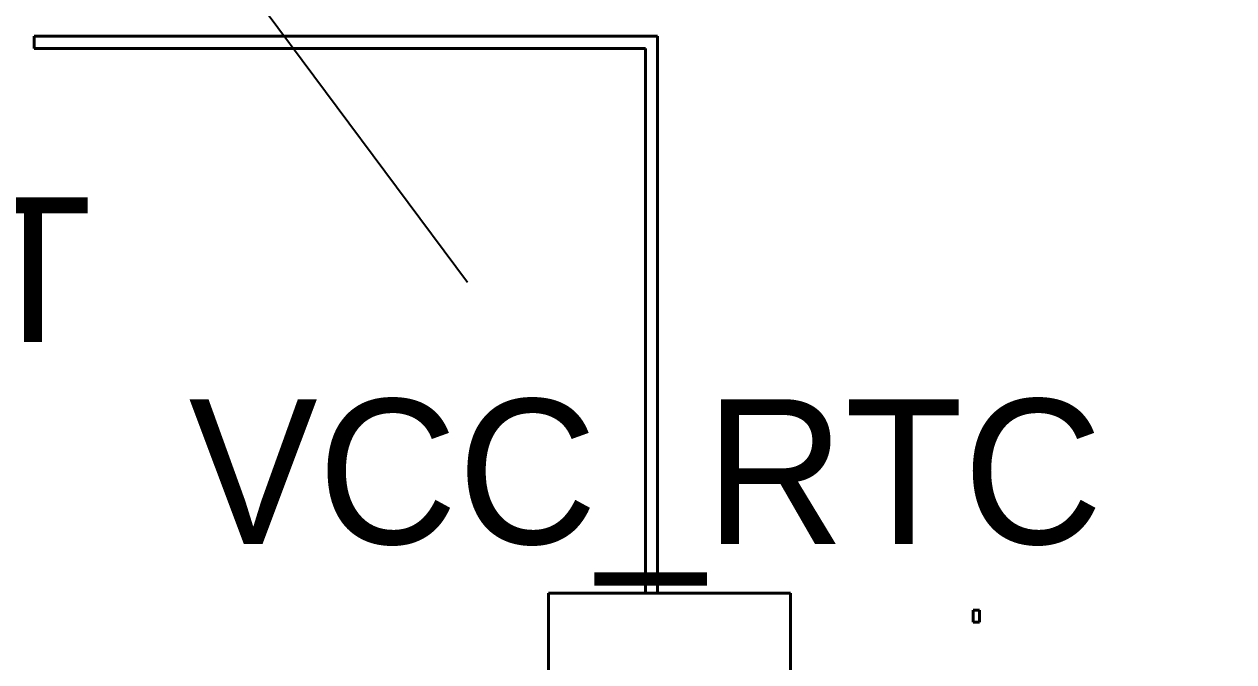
# Model space of a CAD drawing. Header units: millimetres. Extents: x 15 to 205, y 5 to 292.
# Drawn here: x 111.73 to 131.72, y 204.16 to 214.7 of the extents above; entities that cross this region are included whole.
import ezdxf

# ---------------------------------------------------------------- set-up
doc = ezdxf.new("R2010")
doc.units = ezdxf.units.MM
doc.layers.add('Annotations', color=7, linetype='Continuous')
doc.layers.add('Geometries', color=7, linetype='Continuous')
doc.dimstyles.new('ISO-25', dxfattribs={"dimtxt": 2.5, "dimasz": 2.5, "dimexe": 1.25, "dimexo": 0.625, "dimtad": 1, "dimtxsty": 'Standard', "dimcen": 2.5, "dimadec": 0, "dimazin": 0, "dimtfac": 1, "dimtmove": 0, "dimatfit": 3, "dimfxl": 1, "dimarcsym": 0})

msp = doc.modelspace()

# ---------------------------------------------------------------- linework, layer by layer
at = {"layer": 'Geometries', "linetype": 'Continuous', "lineweight": 40}
for p, q in [((111.898, 214.495), (111.898, 214.295)), ((111.898, 214.495), (122.2, 214.495)), ((122.2, 214.495), (122.2, 205.295)), ((111.898, 214.295), (122, 214.295)), ((122, 214.295), (122, 205.295)), ((120.4, 201.295), (120.4, 205.295)), ((120.4, 205.295), (122, 205.295)), ((122, 205.295), (122.2, 205.295)), ((122.2, 205.295), (124.4, 205.295)), ((124.4, 205.295), (124.4, 201.295)), ((127.519, 205.013), (127.419, 205.013)), ((127.419, 205.013), (127.419, 204.813)), ((127.519, 204.813), (127.519, 205.013)), ((127.419, 204.813), (127.519, 204.813))]:
    msp.add_line(p, q, dxfattribs=at)
for centre, radius in [((110, 199.295), 60), ((109.942, 199.31), 50.2)]:
    msp.add_circle(centre, radius, dxfattribs=at)
msp.add_arc((109.942, 199.31), 50, 309.6552, 230.1492, dxfattribs=at)

# ---------------------------------------------------------------- texts
at = {"layer": 'Annotations', "linetype": 'Continuous', "lineweight": 15, "char_height": 1.79438, "width": 84.66672, "attachment_point": 4}
for s, insert in [('{\\fSF-Mono-Regular-Extended.ttf|b0|i0|c0|p0;\\H1.333333x;EX0_nINT}', (98.096, 210.294)), ('{\\fSF-Mono-Regular-Extended.ttf|b0|i0|c0|p0;\\H1.333333x;VCC_RTC}', (114.45, 206.957))]:
    msp.add_mtext(s, dxfattribs=dict(at, insert=insert))

# ---------------------------------------------------------------- leaders
at = {"layer": 'Annotations', "linetype": 'Continuous', "lineweight": 15}
msp.add_leader([(106.204, 227.708), (119.057, 210.435)], dimstyle='ISO-25', dxfattribs=at)

doc.saveas('drawing.dxf')
